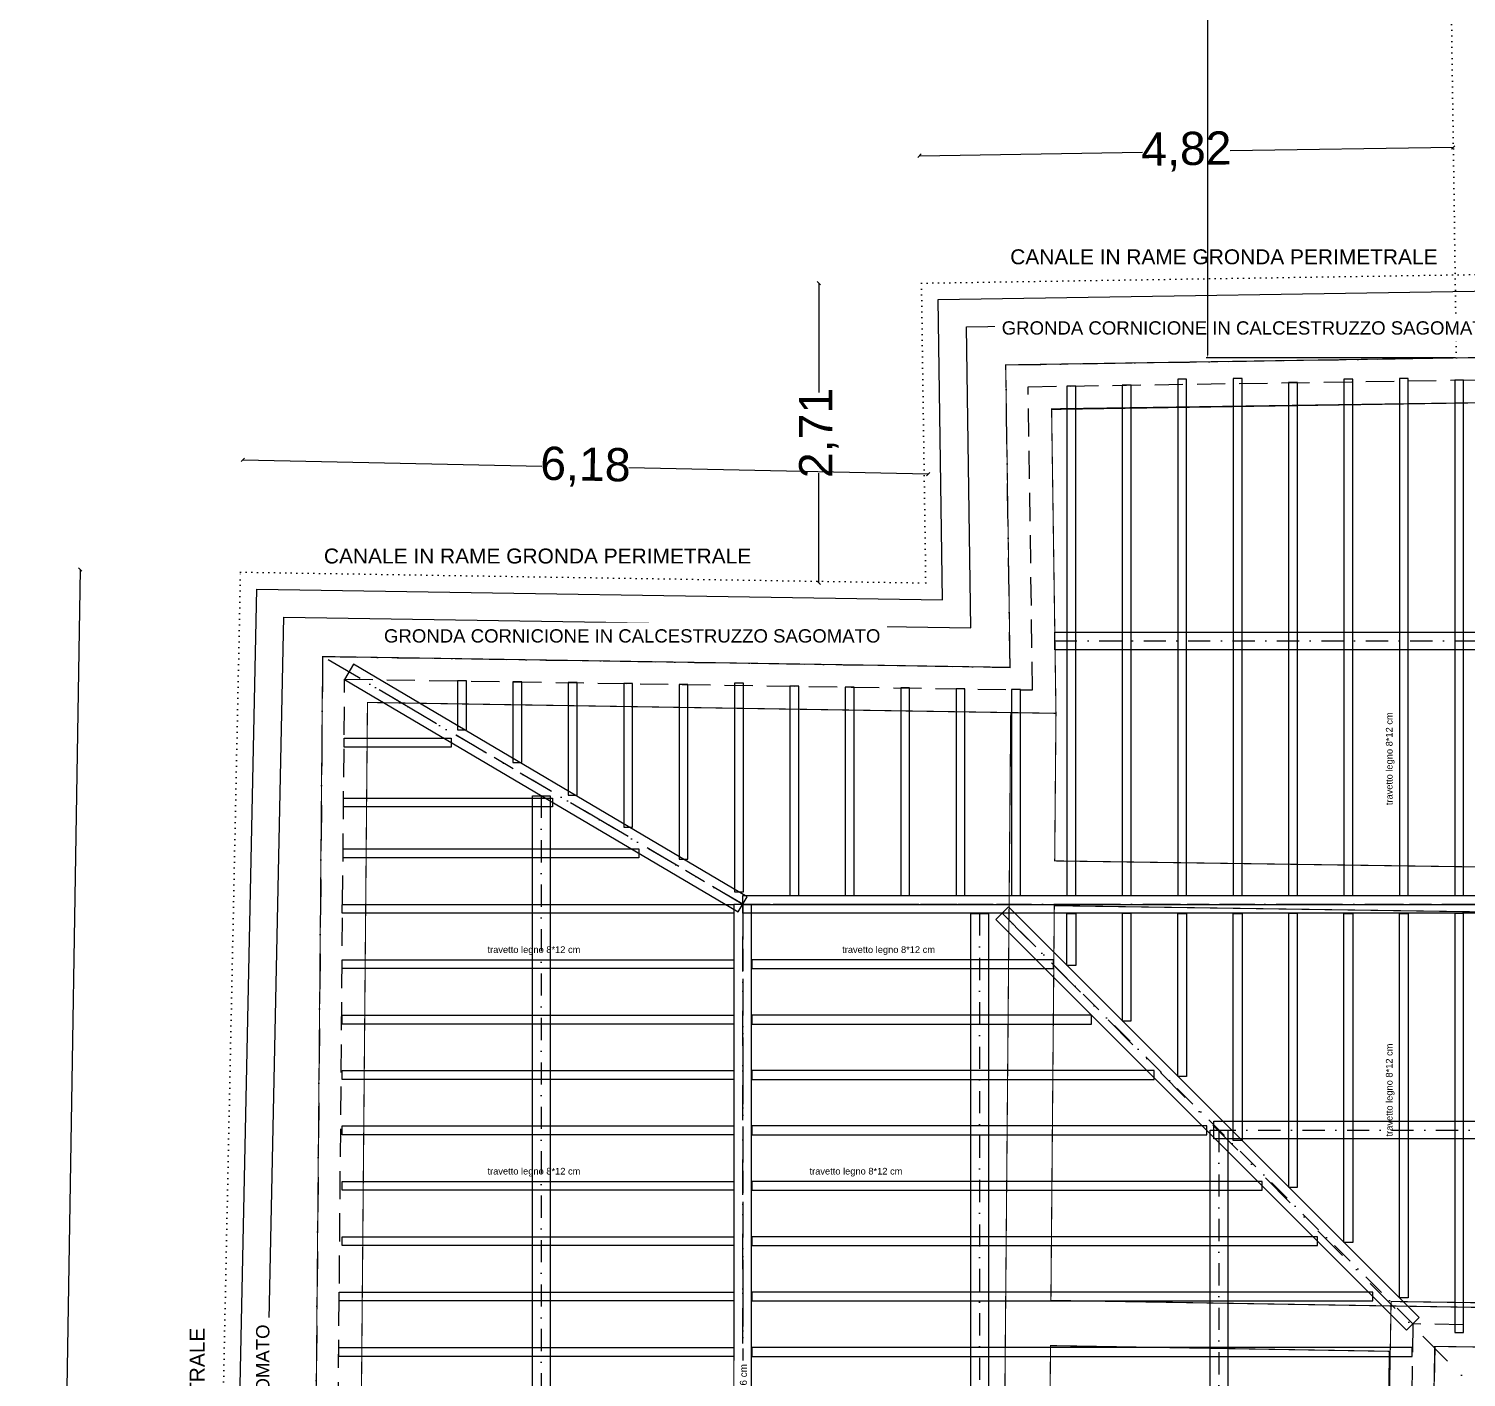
# Model space of a CAD drawing. Header units: millimetres. Extents: x 1607 to 8094, y 411 to 16262.
# Drawn here: x 3182 to 4480, y 11658 to 12876 of the extents above; entities that cross this region are included whole.
import ezdxf

# ---------------------------------------------------------------- set-up
doc = ezdxf.new("R2010")
doc.units = ezdxf.units.MM
for name, pattern in [('PUNTO', [0.25, 0, -0.25]), ('Punto e Tratto', [0.670278, 0.3175, -0.176389, 0, -0.176389]), ('TRATTEGGIATA', [19.05, 12.7, -6.35]), ('TRATTOPUNTO', [1, 0.5, -0.25, 0, -0.25])]:
    doc.linetypes.add(name, pattern=pattern)
for name, color, linetype in [('00_CARPENTERIA CA', 7, 'Continuous'), ('00_CARPENTERIA SECONDARIA', 40, 'Continuous'), ('00_CARPENTERIA TETTO', 5, 'Continuous'), ('00_STRUTTURE MURI', 1, 'Continuous'), ('B_QUOTE_100', 1, 'Continuous'), ('TESTO MEDIO', 2, 'Continuous')]:
    doc.layers.add(name, color=color, linetype=linetype)
doc.styles.add('ARIAL', font='arial.ttf')
doc.styles.get("Standard").update_dxf_attribs({"font": 'arial.ttf'})
doc.dimstyles.new('ARIAL', dxfattribs={"dimtxt": 7, "dimasz": 3, "dimexe": 0.18, "dimexo": 0.0625, "dimgap": 0.09, "dimtad": 0, "dimlfac": 0.01, "dimzin": 0, "dimtxsty": 'Standard', "dimblk": 'OBLIQUE', "dimcen": 0.09, "dimse1": 1, "dimse2": 1, "dimadec": 0, "dimazin": 0, "dimtfac": 1, "dimtofl": 0, "dimtmove": 0, "dimatfit": 3, "dimfxl": 1, "dimtolj": 1, "dimtzin": 0, "dimarcsym": 0})
doc.dimstyles.new('ISO-25', dxfattribs={"dimtxt": 2.5, "dimasz": 2.5, "dimexe": 1.25, "dimexo": 0.625, "dimtad": 1, "dimtxsty": 'Standard', "dimcen": 2.5, "dimadec": 0, "dimazin": 0, "dimtfac": 1, "dimtmove": 0, "dimatfit": 3, "dimfxl": 1, "dimarcsym": 0})

# ---------------------------------------------------------------- blocks, each defined once
blk = doc.blocks.new('*U246')
at = {"layer": '00_CARPENTERIA TETTO'}
blk.add_lwpolyline([(-19870.9, -4326.2), (-18670.5, -4326.2), (-18670.5, -4342.2), (-19870.9, -4342.2)], close=True, dxfattribs=at)
at = {"layer": '00_CARPENTERIA TETTO', "linetype": 'TRATTOPUNTO', "ltscale": 40}
blk.add_lwpolyline([(-19870.9, -4334.2), (-18670.5, -4334.2)], dxfattribs=at)
blk = doc.blocks.new('*U266')
at = {"layer": '00_CARPENTERIA TETTO'}
blk.add_lwpolyline([(-19870.9, -4326.2), (-19346.6, -4326.2), (-19346.6, -4342.2), (-19870.9, -4342.2)], close=True, dxfattribs=at)
at = {"layer": '00_CARPENTERIA TETTO', "linetype": 'TRATTOPUNTO', "ltscale": 40}
blk.add_lwpolyline([(-19870.9, -4334.2), (-19346.6, -4334.2)], dxfattribs=at)
blk = doc.blocks.new('*U267')
at = {"layer": '00_CARPENTERIA TETTO'}
blk.add_lwpolyline([(-19870.9, -4326.2), (-17731.7, -4326.2), (-17731.7, -4342.2), (-19870.9, -4342.2)], close=True, dxfattribs=at)
at = {"layer": '00_CARPENTERIA TETTO', "linetype": 'TRATTOPUNTO', "ltscale": 40}
blk.add_lwpolyline([(-19870.9, -4334.2), (-17731.7, -4334.2)], dxfattribs=at)
blk = doc.blocks.new('*U409')
at = {"layer": '00_CARPENTERIA SECONDARIA', "color": 40}
blk.add_lwpolyline([(0, 4), (378.3, 4), (378.3, -4), (0, -4)], close=True, dxfattribs=at)
blk = doc.blocks.new('*U415')
at = {"layer": '00_CARPENTERIA SECONDARIA', "color": 40}
blk.add_lwpolyline([(0, 4), (466.1, 4), (466.1, -4), (0, -4)], close=True, dxfattribs=at)
blk = doc.blocks.new('*U416')
at = {"layer": '00_CARPENTERIA SECONDARIA', "color": 40}
blk.add_lwpolyline([(0, 4), (297.1, 4), (297.1, -4), (0, -4)], close=True, dxfattribs=at)
blk = doc.blocks.new('*U414')
at = {"layer": '00_CARPENTERIA SECONDARIA', "color": 40}
blk.add_lwpolyline([(0, 4), (466.7, 4), (466.7, -4), (0, -4)], close=True, dxfattribs=at)
blk = doc.blocks.new('*U421')
at = {"layer": '00_CARPENTERIA SECONDARIA', "color": 40}
blk.add_lwpolyline([(0, 4), (465.3, 4), (465.3, -4), (0, -4)], close=True, dxfattribs=at)
blk = doc.blocks.new('*U417')
at = {"layer": '00_CARPENTERIA SECONDARIA', "color": 40}
blk.add_lwpolyline([(0, 4), (347.1, 4), (347.1, -4), (0, -4)], close=True, dxfattribs=at)
blk = doc.blocks.new('*U443')
at = {"layer": '00_CARPENTERIA SECONDARIA', "color": 40}
blk.add_lwpolyline([(0, 4), (247.1, 4), (247.1, -4), (0, -4)], close=True, dxfattribs=at)
blk = doc.blocks.new('*U445')
at = {"layer": '00_CARPENTERIA SECONDARIA', "color": 40}
blk.add_lwpolyline([(0, 4), (147.1, 4), (147.1, -4), (0, -4)], close=True, dxfattribs=at)
blk = doc.blocks.new('*U420')
at = {"layer": '00_CARPENTERIA SECONDARIA', "color": 40}
blk.add_lwpolyline([(0, 4), (463, 4), (463, -4), (0, -4)], close=True, dxfattribs=at)
blk = doc.blocks.new('*U444')
at = {"layer": '00_CARPENTERIA SECONDARIA', "color": 40}
blk.add_lwpolyline([(0, 4), (205.1, 4), (205.1, -4), (0, -4)], close=True, dxfattribs=at)
blk = doc.blocks.new('*U446')
at = {"layer": '00_CARPENTERIA SECONDARIA', "color": 40}
blk.add_lwpolyline([(0, 4), (97.1, 4), (97.1, -4), (0, -4)], close=True, dxfattribs=at)
blk = doc.blocks.new('*U448')
at = {"layer": '00_CARPENTERIA SECONDARIA', "color": 40}
blk.add_lwpolyline([(0, 4), (185.9, 4), (185.9, -4), (0, -4)], close=True, dxfattribs=at)
blk = doc.blocks.new('*U418')
at = {"layer": '00_CARPENTERIA SECONDARIA', "color": 40}
blk.add_lwpolyline([(0, 4), (459.8, 4), (459.8, -4), (0, -4)], close=True, dxfattribs=at)
blk = doc.blocks.new('*U419')
at = {"layer": '00_CARPENTERIA SECONDARIA', "color": 40}
blk.add_lwpolyline([(0, 4), (460.6, 4), (460.6, -4), (0, -4)], close=True, dxfattribs=at)
blk = doc.blocks.new('*U447')
at = {"layer": '00_CARPENTERIA SECONDARIA', "color": 40}
blk.add_lwpolyline([(0, 4), (47.1, 4), (47.1, -4), (0, -4)], close=True, dxfattribs=at)
blk = doc.blocks.new('*U442')
at = {"layer": '00_CARPENTERIA SECONDARIA', "color": 40}
blk.add_lwpolyline([(0, 4), (272.4, 4), (272.4, -4), (0, -4)], close=True, dxfattribs=at)
blk = doc.blocks.new('*U441')
at = {"layer": '00_CARPENTERIA SECONDARIA', "color": 40}
blk.add_lwpolyline([(0, 4), (353.6, 4), (353.6, -4), (0, -4)], close=True, dxfattribs=at)
blk = doc.blocks.new('*U452')
at = {"layer": '00_CARPENTERIA SECONDARIA', "color": 40}
blk.add_lwpolyline([(0, 4), (186.6, 4), (186.6, -4), (0, -4)], close=True, dxfattribs=at)
blk = doc.blocks.new('*U451')
at = {"layer": '00_CARPENTERIA SECONDARIA', "color": 40}
blk.add_lwpolyline([(0, 4), (187.4, 4), (187.4, -4), (0, -4)], close=True, dxfattribs=at)
blk = doc.blocks.new('*U450')
at = {"layer": '00_CARPENTERIA SECONDARIA', "color": 40}
blk.add_lwpolyline([(0, 4), (188.2, 4), (188.2, -4), (0, -4)], close=True, dxfattribs=at)
blk = doc.blocks.new('*U449')
at = {"layer": '00_CARPENTERIA SECONDARIA', "color": 40}
blk.add_lwpolyline([(0, 4), (189, 4), (189, -4), (0, -4)], close=True, dxfattribs=at)
blk = doc.blocks.new('*U453')
at = {"layer": '00_CARPENTERIA SECONDARIA', "color": 40}
blk.add_lwpolyline([(0, 4), (267, 4), (267, -4), (0, -4)], close=True, dxfattribs=at)
blk = doc.blocks.new('*U454')
at = {"layer": '00_CARPENTERIA SECONDARIA', "color": 40}
blk.add_lwpolyline([(0, 4), (188.7, 4), (188.7, -4), (0, -4)], close=True, dxfattribs=at)
blk = doc.blocks.new('*U455')
at = {"layer": '00_CARPENTERIA SECONDARIA', "color": 40}
blk.add_lwpolyline([(0, 4), (96.7, 4), (96.7, -4), (0, -4)], close=True, dxfattribs=at)
blk = doc.blocks.new('*U275')
at = {"layer": '00_CARPENTERIA TETTO'}
blk.add_lwpolyline([(-19870.9, -4326.2), (-19458.1, -4326.2), (-19458.1, -4342.2), (-19870.9, -4342.2)], close=True, dxfattribs=at)
at = {"layer": '00_CARPENTERIA TETTO', "linetype": 'TRATTOPUNTO', "ltscale": 40}
blk.add_lwpolyline([(-19870.9, -4334.2), (-19458.1, -4334.2)], dxfattribs=at)
blk = doc.blocks.new('*U460')
at = {"layer": '00_CARPENTERIA SECONDARIA', "color": 40}
blk.add_lwpolyline([(0, 4), (157.6, 4), (157.6, -4), (0, -4)], close=True, dxfattribs=at)
blk = doc.blocks.new('*U459')
at = {"layer": '00_CARPENTERIA SECONDARIA', "color": 40}
blk.add_lwpolyline([(0, 4), (129.7, 4), (129.7, -4), (0, -4)], close=True, dxfattribs=at)
blk = doc.blocks.new('*U458')
at = {"layer": '00_CARPENTERIA SECONDARIA', "color": 40}
blk.add_lwpolyline([(0, 4), (101.6, 4), (101.6, -4), (0, -4)], close=True, dxfattribs=at)
blk = doc.blocks.new('*U457')
at = {"layer": '00_CARPENTERIA SECONDARIA', "color": 40}
blk.add_lwpolyline([(0, 4), (72.9, 4), (72.9, -4), (0, -4)], close=True, dxfattribs=at)
blk = doc.blocks.new('*U456')
at = {"layer": '00_CARPENTERIA SECONDARIA', "color": 40}
blk.add_lwpolyline([(0, 4), (44.1, 4), (44.1, -4), (0, -4)], close=True, dxfattribs=at)
blk = doc.blocks.new('*U278')
at = {"layer": '00_CARPENTERIA TETTO', "color": 40}
blk.add_lwpolyline([(0, 8), (972.4, 8), (972.4, -8), (0, -8)], close=True, dxfattribs=at)
at = {"layer": '00_CARPENTERIA TETTO', "color": 40, "linetype": 'TRATTOPUNTO', "ltscale": 40}
blk.add_lwpolyline([(0, 0), (972.4, 0)], dxfattribs=at)
blk = doc.blocks.new('*U479')
at = {"layer": '00_CARPENTERIA SECONDARIA', "color": 40}
blk.add_lwpolyline([(0, 4), (356.2, 4), (356.2, -4), (0, -4)], close=True, dxfattribs=at)
blk = doc.blocks.new('*U478')
at = {"layer": '00_CARPENTERIA SECONDARIA', "color": 40}
blk.add_lwpolyline([(0, 4), (356.6, 4), (356.6, -4), (0, -4)], close=True, dxfattribs=at)
blk = doc.blocks.new('*U461')
at = {"layer": '00_CARPENTERIA SECONDARIA', "color": 40}
blk.add_lwpolyline([(0, 4), (306.7, 4), (306.7, -4), (0, -4)], close=True, dxfattribs=at)
blk = doc.blocks.new('*U462')
at = {"layer": '00_CARPENTERIA SECONDARIA', "color": 40}
blk.add_lwpolyline([(0, 4), (363.3, 4), (363.3, -4), (0, -4)], close=True, dxfattribs=at)
blk = doc.blocks.new('*U464')
at = {"layer": '00_CARPENTERIA SECONDARIA', "color": 40}
blk.add_lwpolyline([(0, 4), (410.7, 4), (410.7, -4), (0, -4)], close=True, dxfattribs=at)
blk = doc.blocks.new('*U463')
at = {"layer": '00_CARPENTERIA SECONDARIA', "color": 40}
blk.add_lwpolyline([(0, 4), (460.7, 4), (460.7, -4), (0, -4)], close=True, dxfattribs=at)
blk = doc.blocks.new('*U465')
at = {"layer": '00_CARPENTERIA SECONDARIA', "color": 40}
blk.add_lwpolyline([(0, 4), (510.7, 4), (510.7, -4), (0, -4)], close=True, dxfattribs=at)
blk = doc.blocks.new('*U468')
at = {"layer": '00_CARPENTERIA SECONDARIA', "color": 40}
blk.add_lwpolyline([(0, 4), (560.7, 4), (560.7, -4), (0, -4)], close=True, dxfattribs=at)
blk = doc.blocks.new('*U467')
at = {"layer": '00_CARPENTERIA SECONDARIA', "color": 40}
blk.add_lwpolyline([(0, 4), (596.2, 4), (596.2, -4), (0, -4)], close=True, dxfattribs=at)
blk = doc.blocks.new('*U499')
at = {"layer": '00_CARPENTERIA TETTO', "color": 40}
blk.add_lwpolyline([(0, 8), (829, 8), (829, -8), (0, -8)], close=True, dxfattribs=at)
at = {"layer": '00_CARPENTERIA TETTO', "color": 40, "linetype": 'TRATTOPUNTO', "ltscale": 40}
blk.add_lwpolyline([(0, 0), (829, 0)], dxfattribs=at)
blk = doc.blocks.new('*U500')
at = {"layer": '00_CARPENTERIA TETTO', "color": 40}
blk.add_lwpolyline([(0, 8), (1715.3, 8), (1715.3, -8), (0, -8)], close=True, dxfattribs=at)
at = {"layer": '00_CARPENTERIA TETTO', "color": 40, "linetype": 'TRATTOPUNTO', "ltscale": 40}
blk.add_lwpolyline([(0, 0), (1715.3, 0)], dxfattribs=at)
blk = doc.blocks.new('*U501')
at = {"layer": '00_CARPENTERIA TETTO', "color": 40}
blk.add_lwpolyline([(0, 8), (2126.8, 8), (2126.8, -8), (0, -8)], close=True, dxfattribs=at)
at = {"layer": '00_CARPENTERIA TETTO', "color": 40, "linetype": 'TRATTOPUNTO', "ltscale": 40}
blk.add_lwpolyline([(0, 0), (2126.8, 0)], dxfattribs=at)
blk = doc.blocks.new('*U502')
at = {"layer": '00_CARPENTERIA TETTO', "color": 40}
blk.add_lwpolyline([(0, 8), (2066.7, 8), (2066.7, -8), (0, -8)], close=True, dxfattribs=at)
at = {"layer": '00_CARPENTERIA TETTO', "color": 40, "linetype": 'TRATTOPUNTO', "ltscale": 40}
blk.add_lwpolyline([(0, 0), (2066.7, 0)], dxfattribs=at)
blk = doc.blocks.new('_OBLIQUE')
at = {"color": 0, "linetype": 'ByBlock'}
blk.add_line((-0.5, -0.5), (0.5, 0.5), dxfattribs=at)
blk = doc.blocks.new('*D581')
at = {"layer": 'B_QUOTE_100', "color": 0, "lineweight": -2, "transparency": 16777216}
for p, q in [((3375.5, 12486.5), (3645.5, 12480.8)), ((3993.9, 12473.6), (3723.8, 12479.2))]:
    blk.add_line(p, q, dxfattribs=at)
at = {"layer": 'Defpoints', "color": 0, "transparency": 16777216}
for p in [(3375.5, 12486.5), (3373.5, 12388.4), (3991.8, 12375.4)]:
    blk.add_point(p, dxfattribs=at)
at = {"layer": 'B_QUOTE_100', "color": 0, "lineweight": -2, "transparency": 16777216, "xscale": 3, "yscale": 3, "zscale": 3}
for p, rotation in [((3375.5, 12486.5), 178.8036241445973), ((3993.9, 12473.6), 358.8036241445973)]:
    blk.add_blockref('_OBLIQUE', p, dxfattribs=dict(at, rotation=rotation))
at = {"layer": 'B_QUOTE_100', "color": 0, "transparency": 16777216, "insert": (3684.7, 12480), "char_height": 30, "attachment_point": 5, "rotation": 358.8036}
blk.add_mtext('\\A1;6,18', dxfattribs=at)
blk = doc.blocks.new('*D582')
at = {"layer": 'B_QUOTE_100', "color": 0, "lineweight": -2, "transparency": 16777216}
for p, q in [((3228.8, 12387.6), (3207.1, 11059.6)), ((3183.8, 9629.7), (3205.5, 10957.6))]:
    blk.add_line(p, q, dxfattribs=at)
at = {"layer": 'Defpoints', "color": 0, "transparency": 16777216}
for p in [(3373.4, 12385.2), (3183.8, 9629.7), (3328.4, 9627.3)]:
    blk.add_point(p, dxfattribs=at)
at = {"layer": 'B_QUOTE_100', "color": 0, "lineweight": -2, "transparency": 16777216, "xscale": 3, "yscale": 3, "zscale": 3}
for p, rotation in [((3228.8, 12387.6), 89.06491781312337), ((3183.8, 9629.7), 269.0649178131233)]:
    blk.add_blockref('_OBLIQUE', p, dxfattribs=dict(at, rotation=rotation))
at = {"layer": 'B_QUOTE_100', "color": 0, "transparency": 16777216, "insert": (3206.3, 11008.6), "char_height": 30, "attachment_point": 5, "rotation": 89.0649}
blk.add_mtext('\\A1;27,58', dxfattribs=at)
blk = doc.blocks.new('*D613')
at = {"layer": 'B_QUOTE_100', "color": 0, "lineweight": -2, "transparency": 16777216}
for p, q in [((4441.3, 14588.3), (4245, 14588.3)), ((4246.3, 12581.1), (4246.3, 14585.8)), ((4470, 12578.6), (4245, 12578.6))]:
    blk.add_line(p, q, dxfattribs=at)
at = {"layer": 'B_QUOTE_100', "color": 0, "transparency": 16777216}
for points in [[(4245.9, 14585.8), (4246.7, 14585.8), (4246.3, 14588.3)], [(4245.9, 12581.1), (4246.7, 12581.1), (4246.3, 12578.6)]]:
    blk.add_solid(points, dxfattribs=at)
at = {"layer": 'Defpoints', "color": 0, "transparency": 16777216}
for p in [(4246.3, 14588.3), (4441.9, 14588.3), (4470.7, 12578.6)]:
    blk.add_point(p, dxfattribs=at)
at = {"layer": 'B_QUOTE_100', "color": 0, "transparency": 16777216, "insert": (4227.6, 13583.4), "char_height": 30, "attachment_point": 5, "rotation": 90}
blk.add_mtext('2009,71', dxfattribs=at)
blk = doc.blocks.new('*D616')
at = {"layer": 'B_QUOTE_100', "color": 0, "lineweight": -2, "transparency": 16777216}
for p, q in [((4467.8, 12768.6), (4266.5, 12765.5)), ((3986.1, 12761.1), (4187.5, 12764.2))]:
    blk.add_line(p, q, dxfattribs=at)
at = {"layer": 'Defpoints', "color": 0, "transparency": 16777216}
for p in [(4467.8, 12768.6), (4469.6, 12653.6), (3987.9, 12646.1)]:
    blk.add_point(p, dxfattribs=at)
at = {"layer": 'B_QUOTE_100', "color": 0, "lineweight": -2, "transparency": 16777216, "xscale": 3, "yscale": 3, "zscale": 3}
for p, rotation in [((4467.8, 12768.6), 0.8925332773327006), ((3986.1, 12761.1), 180.8925332773327)]:
    blk.add_blockref('_OBLIQUE', p, dxfattribs=dict(at, rotation=rotation))
at = {"layer": 'B_QUOTE_100', "color": 0, "transparency": 16777216, "insert": (4227, 12764.8), "char_height": 30, "attachment_point": 5, "rotation": 0.8925}
blk.add_mtext('\\A1;4,82', dxfattribs=at)
blk = doc.blocks.new('*D617')
at = {"layer": 'B_QUOTE_100', "color": 0, "lineweight": -2, "transparency": 16777216}
for p, q in [((3895.3, 12646.1), (3895.3, 12547.2)), ((3895.3, 12375.5), (3895.3, 12474.4))]:
    blk.add_line(p, q, dxfattribs=at)
at = {"layer": 'Defpoints', "color": 0, "transparency": 16777216}
for p in [(3987.9, 12646.1), (3895.3, 12375.5), (3987.9, 12375.5)]:
    blk.add_point(p, dxfattribs=at)
at = {"layer": 'B_QUOTE_100', "color": 0, "lineweight": -2, "transparency": 16777216, "xscale": 3, "yscale": 3, "zscale": 3}
for p, rotation in [((3895.3, 12646.1), 90), ((3895.3, 12375.5), 270)]:
    blk.add_blockref('_OBLIQUE', p, dxfattribs=dict(at, rotation=rotation))
at = {"layer": 'B_QUOTE_100', "color": 0, "transparency": 16777216, "insert": (3895.3, 12510.8), "char_height": 30, "attachment_point": 5, "rotation": 90}
blk.add_mtext('\\A1;2,71', dxfattribs=at)

msp = doc.modelspace()

# ---------------------------------------------------------------- linework, layer by layer
at = {"layer": '00_CARPENTERIA CA', "linetype": 'TRATTEGGIATA', "ltscale": 2}
msp.add_lwpolyline([(3687.023, 4783.244), (3652.716, 7958.356), (3463.149, 7955.448), (3423.866, 9608.062), (3562.661, 9605.729), (3569.764, 10028.195), (3420.803, 10030.7), (3425.899, 10333.793), (3450.296, 10333.383), (3467.373, 12288.713), (4088.208, 12278.917), (4084.274, 12552.551), (4566.086, 12560.057), (4538.769, 14460.005), (5104.589, 14290.066), (5096.523, 12544.697), (7054.021, 12749.566), (7273.365, 10283.634), (7417.727, 9964.159), (7479.592, 8580.245), (7468.369, 7689.594), (7493.922, 7689.465), (7552.598, 4001.144)], dxfattribs=at)
msp.add_lwpolyline([(4408.055, 10317.308), (6523.672, 10281.713), (6533.905, 11676.692), (4431.424, 11706.585)], close=True, dxfattribs=at)
at = {"layer": '00_CARPENTERIA TETTO', "color": 7, "linetype": 'PUNTO', "ltscale": 20}
for points in [[(4470.657, 12578.573), (4441.917, 14588.286), (5199.916, 14360.627), (5191.662, 12574.763)], [(4135.611, 8876.207), (4153.329, 7871.024), (3370.414, 7859.015), (3328.381, 9627.327), (3332.256, 10415.32), (3373.394, 12385.207), (3991.81, 12375.45), (3987.919, 12646.061), (4544.646, 12654.734)]]:
    msp.add_lwpolyline(points, dxfattribs=at)
at = {"layer": '00_CARPENTERIA TETTO', "linetype": 'Punto e Tratto', "ltscale": 100}
for points in [[(7072.142, 12771.572), (6601.246, 12193.588), (5027.101, 12085.317), (3826.715, 12085.317), (3447.549, 12309.028), (4067.914, 12299.24), (4063.989, 12572.237), (4545.801, 12579.743), (4545.871, 12574.934), (4616.234, 12574.934), (4820.212, 12573.991), (5016.626, 12567.372), (5116.625, 12566.91), (7072.142, 12771.572)], [(3826.715, 10346.456), (3826.715, 12085.317), (3447.549, 12309.028), (3430.473, 10353.719), (3406.238, 10354.126), (3400.47, 10011.039), (3403.376, 9628.409), (3443.626, 7935.147), (3758.858, 8250.565), (3758.808, 9419.22), (3546.661, 9422.487), (3555.144, 10351.632), (3826.715, 10346.456), (3826.715, 10346.456)], [(3826.715, 10346.456), (3826.715, 12085.317)]]:
    msp.add_lwpolyline(points, dxfattribs=at)
at = {"layer": '00_CARPENTERIA TETTO', "color": 7, "linetype": 'PUNTO', "ltscale": 20}
msp.add_lwpolyline([(4469.585, 12653.565), (4469.585, 12653.565)], close=True, dxfattribs=at)
at = {"layer": '00_CARPENTERIA TETTO'}
msp.add_lwpolyline([(4120.339, 8891.473), (4138.066, 7885.791), (3385.057, 7874.241), (3343.382, 9627.468), (3347.255, 10415.127), (3388.079, 12369.974), (4007.031, 12360.208), (4003.133, 12631.296), (4544.861, 12639.736)], dxfattribs=at)
at = {"layer": '00_CARPENTERIA TETTO', "color": 4}
msp.add_lwpolyline([(3443.626, 7935.147), (3444.163, 7900.151), (3409.461, 7899.618), (3368.383, 9627.704), (3372.254, 10414.804), (3412.555, 12344.585), (4032.399, 12334.805), (4028.49, 12606.688), (4545.298, 12614.74)], dxfattribs=at)
at = {"layer": '00_CARPENTERIA TETTO', "linetype": 'Punto e Tratto', "ltscale": 100}
for points in [[(4510.071, 11625.459), (4052.693, 12085.317), (3826.715, 12085.317), (3826.715, 10346.456), (4428.388, 10336.936), (4428.388, 10396.978), (4489.389, 10395.951)], [(4428.388, 10336.969), (6503.82, 10302.049), (6513.76, 11656.976), (4451.086, 11686.304)]]:
    msp.add_lwpolyline(points, close=True, dxfattribs=at)
at = {"layer": '00_CARPENTERIA TETTO', "linetype": 'Continuous'}
msp.add_lwpolyline([(3826.715, 12085.317), (5027.101, 12085.317)], dxfattribs=at)
at = {"layer": '00_STRUTTURE MURI', "const_width": 1}
for points in [[(3667.243, 4762.799), (3632.934, 7938.05), (3443.626, 7935.147), (3403.376, 9628.409), (3543, 9626.062), (3549.431, 10008.534), (3400.47, 10011.039), (3406.238, 10354.126), (3430.473, 10353.719), (3447.549, 12309.028), (4067.914, 12299.24), (4063.989, 12572.237), (4545.801, 12579.743), (4518.379, 14487.012), (5124.658, 14304.921), (5116.625, 12566.91), (7072.142, 12771.572), (7292.986, 10288.782), (7437.535, 9968.892), (7499.197, 8589.542), (7499.711, 8589.542), (7488.621, 7709.492), (7513.608, 7709.366), (7572.914, 3981.47)], [(3707.612, 4804.524), (3673.307, 7979.492), (3483.47, 7976.58), (3445.193, 9586.883), (3583.126, 9584.564), (3590.928, 10048.66), (3441.968, 10051.164), (3446.363, 10312.629), (3470.929, 10312.216), (3488.006, 12267.567), (4109.332, 12257.764), (4105.388, 12532.06), (4587.201, 12539.566), (4559.993, 14431.895), (5083.699, 14274.604), (5075.598, 12521.575), (7035.159, 12726.66), (7252.941, 10278.276), (7397.109, 9959.233), (7458.769, 8579.911), (7447.289, 7668.882), (7473.432, 7668.75), (7531.452, 4021.623)]]:
    msp.add_lwpolyline(points, dxfattribs=at)
at = {"layer": '00_STRUTTURE MURI', "linetype": 'TRATTEGGIATA', "const_width": 1}
for points in [[(5714.602, 12629.493), (5479.518, 12604.89), (5483.766, 12564.294), (5453.922, 12561.17), (5446.854, 12064.653), (4107.837, 12084.131), (4104.769, 11727.855), (4507.75, 11721.245), (4507.75, 11686.304), (4507.26, 11685.533), (4451.086, 11686.304), (4428.388, 10336.942), (6503.82, 10302.049), (6513.76, 11656.976), (6454.063, 11656.976), (6454.611, 11696.358), (6514.043, 11695.53), (6516.639, 12049.425), (5731.789, 12060.597), (5739.34, 12591.042), (5718.851, 12588.897)], [(4068.518, 12258.408), (3488.006, 12267.567), (3471.308, 10355.591), (3471.308, 10353.032), (4052.026, 10343.269)], [(4104.417, 11687.038), (4410.176, 11681.897), (4404.428, 11339.986), (4101.451, 11342.595)]]:
    msp.add_lwpolyline(points, close=True, dxfattribs=at)
at = {"layer": '00_STRUTTURE MURI', "const_width": 1}
for points in [[(4105.38, 12532.589), (4586.526, 12539.507), (4586.502, 12534.253), (5080.748, 12531.969), (5080.703, 12522.11), (5413.04, 12556.892), (5406.622, 12106.047), (5327.774, 12107.169), (5327.774, 12066.385), (5235.363, 12067.663), (5235.944, 12108.477), (4978.734, 12112.138), (4978.144, 12070.725), (4809.689, 12073.122), (4810.278, 12114.536), (4108.185, 12124.53), (4109.332, 12257.764)], [(4387.721, 10297.648), (6543.523, 10261.376), (6554.05, 11696.408), (4411.763, 11726.867)]]:
    msp.add_lwpolyline(points, close=True, dxfattribs=at)

# ---------------------------------------------------------------- block references
at = {"layer": '00_CARPENTERIA SECONDARIA', "xscale": -1}
for name, p, rotation in [('*U415', (4223.218, 12093.317), 270.0000000000051), ('*U414', (4273.218, 12093.317), 270.0000000000051), ('*U415', (4373.218, 12093.317), 270.0000000000051), ('*U414', (4423.218, 12093.317), 270.0000000000051), ('*U421', (4473.218, 12093.317), 270.0000000000051), ('*U418', (4123.218, 12093.317), 270.0000000000051), ('*U419', (4173.218, 12093.317), 270.0000000000051), ('*U420', (4323.218, 12093.317), 270.0000000000051), ('*U456', (3573.218, 12242.905), 270.0000000000051), ('*U457', (3623.218, 12213.405), 270.0000000000051), ('*U458', (3673.218, 12183.905), 270.0000000000051), ('*U459', (3723.218, 12155.037), 270.0000000000051), ('*U460', (3773.218, 12126.17), 270.0000000000051), ('*U450', (3823.218, 12096.669), 270.0000000000051), ('*U449', (3873.218, 12093.317), 270.0000000000051), ('*U450', (3923.218, 12093.317), 270.0000000000051), ('*U451', (3973.218, 12093.317), 270.0000000000051), ('*U452', (4023.218, 12093.317), 270.0000000000051), ('*U448', (4073.218, 12093.317), 270.0000000000051), ('*U446', (4173.218, 12077.181), 89.99999999999488), ('*U443', (4323.218, 12077.181), 89.99999999999488), ('*U409', (4473.218, 12077.181), 89.99999999999488), ('*U442', (3834.852, 12031.317), 180), ('*U461', (3834.715, 11981.317), 180), ('*U462', (3834.715, 11931.317), 180), ('*U464', (3834.715, 11881.317), 180), ('*U463', (3834.715, 11831.317), 180), ('*U465', (3834.715, 11781.317), 180), ('*U468', (3834.715, 11731.317), 180), ('*U467', (3834.715, 11681.317), 180)]:
    msp.add_blockref(name, p, dxfattribs=dict(at, rotation=rotation))
at = {"layer": '00_CARPENTERIA SECONDARIA'}
for name, p, rotation in [('*U455', (3563.518, 12231.317), 180.000000000005), ('*U454', (3655.042, 12177.317), 180.000000000005), ('*U453', (3733.007, 12131.317), 180.000000000005), ('*U441', (3818.715, 12081.317), 180.000000000005), ('*U447', (4123.218, 12077.181), 270.0000000000051), ('*U445', (4223.218, 12077.181), 270.0000000000051), ('*U444', (4273.218, 12077.181), 270.0000000000051), ('*U416', (4373.218, 12077.181), 270.0000000000051), ('*U417', (4423.218, 12077.181), 270.0000000000051), ('*U441', (3818.715, 12031.317), 180.000000000005), ('*U441', (3818.715, 11981.317), 180.000000000005), ('*U441', (3818.715, 11931.317), 180.000000000005), ('*U441', (3818.715, 11881.317), 180.000000000005), ('*U441', (3818.715, 11831.317), 180.000000000005), ('*U441', (3818.715, 11781.317), 180.000000000005), ('*U479', (3818.715, 11731.317), 180.000000000005), ('*U478', (3818.715, 11681.317), 180.000000000005)]:
    msp.add_blockref(name, p, dxfattribs=dict(at, rotation=rotation))
at = {"layer": '00_CARPENTERIA TETTO', "linetype": 'Continuous'}
msp.add_blockref('*U278', (4108.278, 12323.081), dxfattribs=at)
at = {"layer": '00_CARPENTERIA TETTO', "xscale": -1}
for name, p, rotation in [('*U275', (-11084.964, 25915.739), 329.4590544430162), ('*U267', (-507.53, -7785.593), 89.99999999999753), ('*U266', (-6554.656, 28822.215), 315.0000000000005)]:
    msp.add_blockref(name, p, dxfattribs=dict(at, rotation=rotation))
at = {"layer": '00_CARPENTERIA TETTO'}
msp.add_blockref('*U246', (23697.625, 16419.563), dxfattribs=at)
at = {"layer": '00_CARPENTERIA TETTO', "linetype": 'Continuous', "rotation": 270}
for name, p in [('*U501', (4040.402, 12077.13)), ('*U500', (4256.402, 11881.608))]:
    msp.add_blockref(name, p, dxfattribs=at)

# ---------------------------------------------------------------- dimensions: what is measured, and where the dimension line sits
at = {"layer": 'B_QUOTE_100'}
dim = msp.add_aligned_dim(p1=(3987.919, 12646.061), p2=(3987.919, 12375.511), distance=-92.629, dimstyle='ARIAL', override={"dimtxt": 30}, dxfattribs=at)
dim.commit()
dim.dimension.update_dxf_attribs({"geometry": '*D617', "text_midpoint": (3895.29, 12510.786)})

# ---------------------------------------------------------------- next in the draw order: texts
at = {"layer": 'TESTO MEDIO', "attachment_point": 5, "line_spacing_factor": 0.967741, "style": 'ARIAL', "bg_fill": 3, "box_fill_scale": 1.5, "bg_fill_color": 256, "bg_fill_transparency": 0}
for s, insert, char_height in [('{\\H1.125x;\\C10;CANALE IN RAME GRONDA PERIMETRALE}', (4260.848, 12669.722), 12), ('{\\C10;GRONDA CORNICIONE IN CALCESTRUZZO SAGOMATO}', (4284.353, 12605.536), 12), ('{\\H1.125x;\\C10;CANALE IN RAME GRONDA PERIMETRALE}', (3641.5, 12399.647), 12), ('{\\C10;GRONDA CORNICIONE IN CALCESTRUZZO SAGOMATO}', (3726.901, 12327.571), 12), ('\\pxql;{\\C7;travetto legno 8*12 cm}', (3638.226, 12043.572), 6), ('\\pxql;{\\C7;travetto legno 8*12 cm}', (3958.303, 12043.572), 6), ('\\pxql;{\\C7;travetto legno 8*12 cm}', (3638.226, 11843.572), 6), ('\\pxql;{\\C7;travetto legno 8*12 cm}', (3928.842, 11843.572), 6)]:
    msp.add_mtext(s, dxfattribs=dict(at, insert=insert, char_height=char_height))
at = {"layer": 'TESTO MEDIO', "attachment_point": 5, "rotation": 90, "line_spacing_factor": 0.967741, "style": 'ARIAL', "bg_fill": 3, "box_fill_scale": 1.5, "bg_fill_color": 256, "bg_fill_transparency": 0}
for s, insert, char_height in [('\\pxql;{\\C7;travetto legno 8*12 cm}', (4410.963, 12216.769), 6), ('\\pxql;{\\C7;travetto legno 8*12 cm}', (4410.963, 11917.771), 6), ('{\\H1.125x;\\C10;CANALE IN RAME GRONDA PERIMETRALE}', (3334.354, 11510.45), 12), ('{\\C10;GRONDA CORNICIONE IN CALCESTRUZZO SAGOMATO}', (3393.577, 11482.163), 12), ('{\\H1.125x;\\C10;TRAVE\\H0.8889x;\\C7; \\H1.25x;COLMO \\H0.8x; - 16*16 cm}', (3826.475, 11607.464), 6.4)]:
    msp.add_mtext(s, dxfattribs=dict(at, insert=insert, char_height=char_height))

# ---------------------------------------------------------------- next in the draw order: block references
at = {"layer": '00_CARPENTERIA TETTO', "linetype": 'Continuous', "rotation": 270}
msp.add_blockref('*U502', (3644.865, 12183.322), dxfattribs=at)
at = {"layer": '00_CARPENTERIA TETTO', "linetype": 'Continuous'}
msp.add_blockref('*U499', (4251.715, 11881.608), dxfattribs=at)

# ---------------------------------------------------------------- next in the draw order: dimensions: what is measured, and where the dimension line sits
at = {"layer": 'B_QUOTE_100'}
dim = msp.add_linear_dim(base=(4246.288, 14588.286), p1=(4470.657, 12578.573), p2=(4441.917, 14588.286), angle=90, dimstyle='ISO-25', override={"dimtxt": 30}, dxfattribs=at)
dim.commit()
dim.dimension.update_dxf_attribs({"geometry": '*D613', "text_midpoint": (4227.634, 13583.429)})
for p1, p2, distance, picture, middle in [((3987.919, 12646.061), (4469.585, 12653.565), 115.04, '*D616', (4226.96, 12764.839)), ((3991.81, 12375.45), (3373.46, 12388.363), -98.13, '*D581', (3684.684, 12480.015)), ((3373.394, 12385.207), (3328.381, 9627.327), -144.602, '*D582', (3206.304, 11008.627))]:
    dim = msp.add_aligned_dim(p1=p1, p2=p2, distance=distance, dimstyle='ARIAL', override={"dimtxt": 30}, dxfattribs=at)
    dim.commit()
    dim.dimension.update_dxf_attribs({"geometry": picture, "text_midpoint": middle})

doc.saveas('drawing.dxf')
